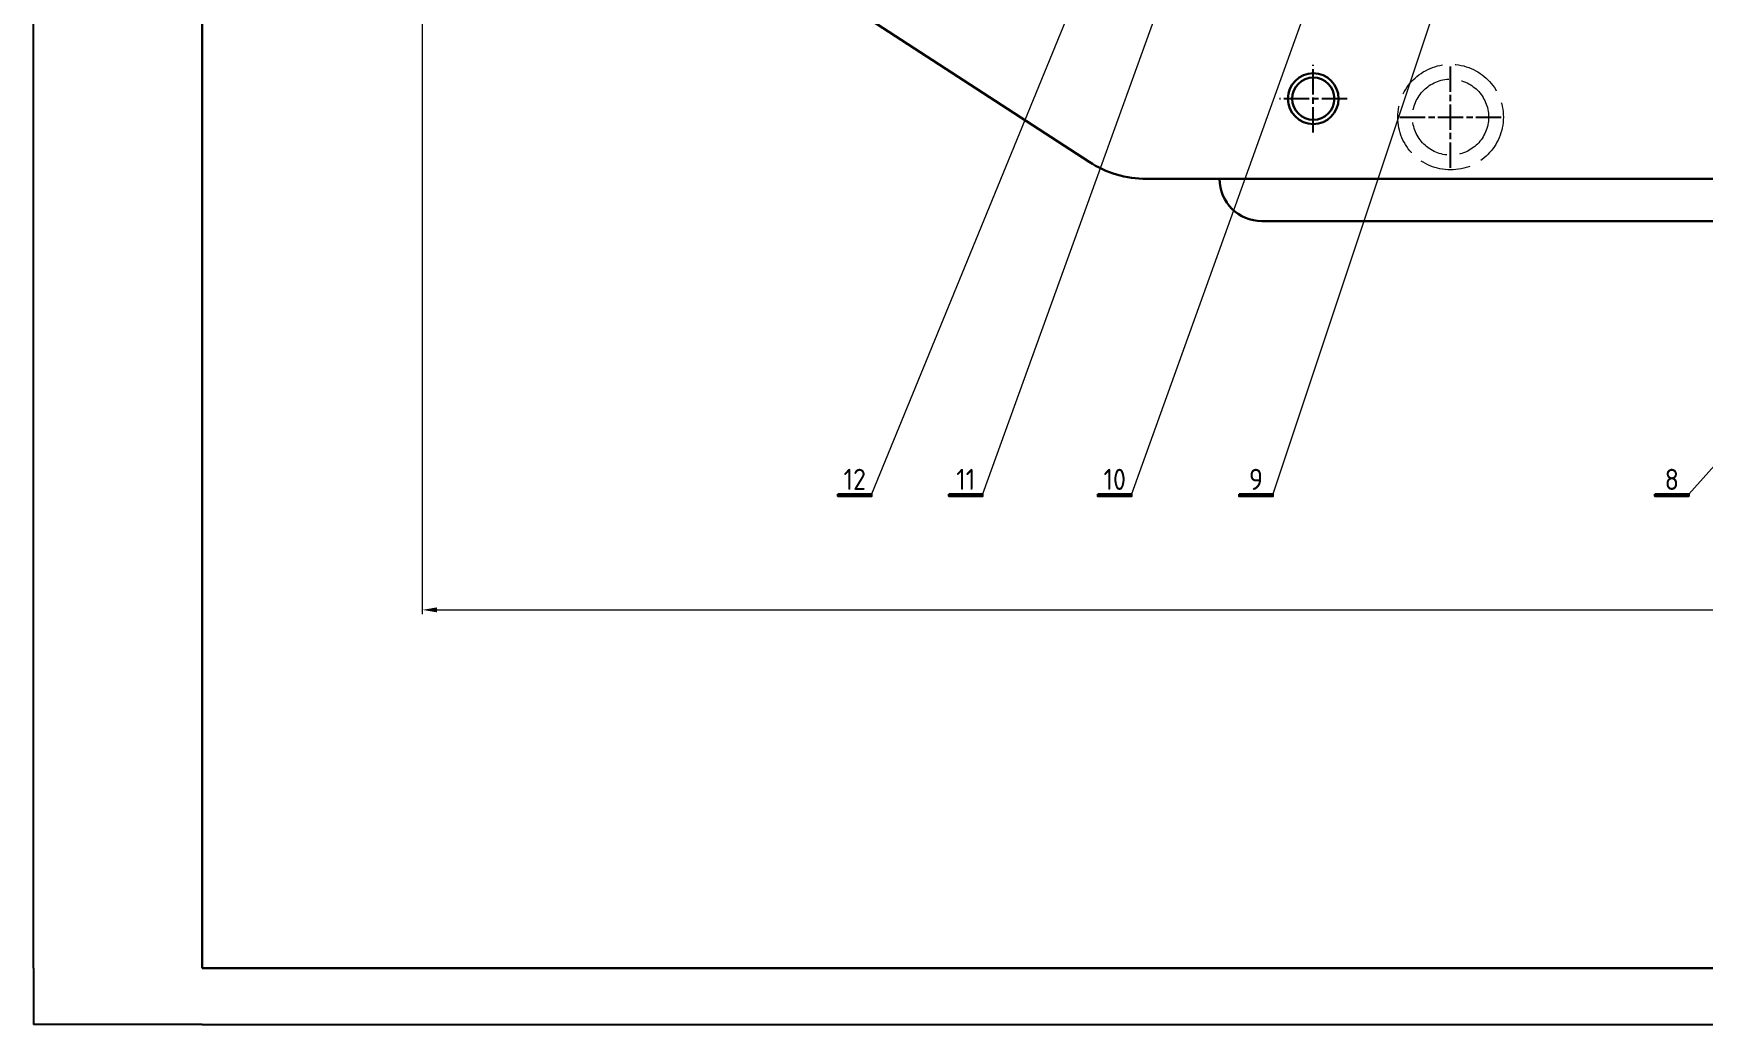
# Model space of a CAD drawing. Header units: millimetres. Extents: x 8 to 1593, y 893 to 2014.
# Drawn here: x 7.5 to 403.1, y 892.9 to 1127.5 of the extents above; entities that cross this region are included whole.
import ezdxf
from ezdxf.enums import TextEntityAlignment as Align

# ---------------------------------------------------------------- set-up
doc = ezdxf.new("R2010")
doc.units = ezdxf.units.MM
doc.header["$PDMODE"] = 3
for name, pattern in [('ACAD_ISO02W100', [15, 12, -3]), ('AM_ISO08W050', [18, 12, -1.5, 3, -1.5]), ('AM_ISO08W050x2', [9, 6, -0.75, 1.5, -0.75])]:
    doc.linetypes.add(name, pattern=pattern)
doc.layers.get('0').update_dxf_attribs({"lineweight": 30})
for name, color, linetype, lineweight in [('AM_7', 4, 'AM_ISO08W050', 25), ('Nét khuất', 6, 'ACAD_ISO02W100', 13), ('Nét mãnh', 3, 'Continuous', 13)]:
    doc.layers.add(name, color=color, linetype=linetype, lineweight=lineweight)
doc.styles.get("Standard").update_dxf_attribs({"font": 'isocp.shx'})
doc.styles.add('TCVN', font='arial.ttf')
doc.dimstyles.new('TCVN$0', dxfattribs={"dimtxt": 2.5, "dimasz": 2.5, "dimexe": 1, "dimexo": 1, "dimgap": 1, "dimtad": 1, "dimtoh": 1, "dimdec": 1, "dimdsep": 46, "dimtxsty": 'TCVN', "dimcen": 0.09, "dimclrd": 2, "dimclre": 2, "dimclrt": 3, "dimadec": 0, "dimazin": 3, "dimtfac": 1, "dimtdec": 1, "dimtmove": 0, "dimatfit": 3, "dimfxl": 1, "dimtolj": 1, "dimtzin": 0, "dimlwd": 13, "dimlwe": 13, "dimarcsym": 1})

# ---------------------------------------------------------------- blocks, each defined once
blk = doc.blocks.new('*D78')
at = {"color": 2, "lineweight": 13, "transparency": 16777216}
for p, q in [((99.64, 1224.22), (99.64, 990.05)), ((728.81, 1137.69), (728.81, 990.05)), ((103.14, 991.05), (725.31, 991.05))]:
    blk.add_line(p, q, dxfattribs=at)
at = {"color": 2, "transparency": 16777216}
for points in [[(103.14, 991.64), (103.14, 990.47), (99.64, 991.05)], [(725.31, 991.64), (725.31, 990.47), (728.81, 991.05)]]:
    blk.add_solid(points, dxfattribs=at)
at = {"layer": 'Defpoints', "color": 0, "transparency": 16777216}
for p in [(99.64, 1225.22), (728.81, 1138.69), (728.81, 991.05)]:
    blk.add_point(p, dxfattribs=at)
at = {"color": 3, "transparency": 16777216, "insert": (488.65, 993.84), "char_height": 3.5, "attachment_point": 5, "style": 'TCVN'}
blk.add_mtext('\\A1;629', dxfattribs=at)

msp = doc.modelspace()

# ---------------------------------------------------------------- hatches: boundary and pattern name
at = {"lineweight": 30, "ltscale": 15}
for points in [[(198.05, 1018.45), (206.05, 1018.45), (206.05, 1017.95), (198.05, 1017.95)], [(224.33, 1018.45), (232.33, 1018.45), (232.33, 1017.95), (224.33, 1017.95)], [(259.61, 1018.45), (267.61, 1018.45), (267.61, 1017.95), (259.61, 1017.95)], [(293.06, 1018.45), (301.06, 1018.45), (301.06, 1017.95), (293.06, 1017.95)], [(391.54, 1018.45), (399.54, 1018.45), (399.54, 1017.95), (391.54, 1017.95)]]:
    msp.add_hatch(color=5, dxfattribs=at).paths.add_polyline_path(points)

# ---------------------------------------------------------------- linework, layer by layer
for p, q in [((189.42, 1141.34), (257.55, 1097.1)), ((420.63, 1093.07), (271.16, 1093.07)), ((298.45, 1083.07), (420.63, 1083.07))]:
    msp.add_line(p, q)
for points in [[(47.54, 906.21), (47.54, 2000.88)], [(47.54, 906.21), (47.54, 2000.88)], [(47.54, 906.21), (47.54, 2000.88)], [(47.54, 906.21), (47.54, 2000.88)], [(47.54, 906.21), (1579.54, 906.21), (1579.54, 2000.88)]]:
    msp.add_lwpolyline(points)
at = {"color": 5, "lineweight": 30, "ltscale": 15}
for points in [[(198.05, 1018.45), (206.05, 1018.45), (206.05, 1017.95), (198.05, 1017.95), (198.05, 1018.45)], [(224.33, 1018.45), (232.33, 1018.45), (232.33, 1017.95), (224.33, 1017.95), (224.33, 1018.45)], [(259.61, 1018.45), (267.61, 1018.45), (267.61, 1017.95), (259.61, 1017.95), (259.61, 1018.45)], [(293.06, 1018.45), (301.06, 1018.45), (301.06, 1017.95), (293.06, 1017.95), (293.06, 1018.45)], [(391.54, 1018.45), (399.54, 1018.45), (399.54, 1017.95), (391.54, 1017.95), (391.54, 1018.45)]]:
    msp.add_lwpolyline(points, dxfattribs=at)
for radius in [6, 5]:
    msp.add_circle((310.63, 1112.07), radius)
for centre, radius, start in [((271.16, 1118.07), 25, 237.0055), ((298.45, 1093.07), 10, 180)]:
    msp.add_arc(centre, radius, start, 270)
at = {"layer": 'AM_7', "linetype": 'AM_ISO08W050x2'}
for p, q in [((310.63, 1104.07), (310.63, 1120.07)), ((343.14, 1095.7), (343.13, 1119.7)), ((318.63, 1112.07), (302.63, 1112.07)), ((331.14, 1107.7), (355.14, 1107.71))]:
    msp.add_line(p, q, dxfattribs=at)
at = {"layer": 'Defpoints'}
for p in [(7.54, 906.21), (47.54, 892.88)]:
    msp.add_line(p, (7.54, 892.88), dxfattribs=at)
for points in [[(7.54, 906.21), (7.54, 2000.88)], [(47.54, 892.88), (1592.88, 892.88), (1592.88, 2000.88)]]:
    msp.add_lwpolyline(points, dxfattribs=at)
at = {"layer": 'Nét khuất'}
for radius in [12.5, 9]:
    msp.add_circle((343.14, 1107.7), radius, dxfattribs=at)
at = {"layer": 'Nét mãnh'}
for points in [[(384.1, 1267.66), (301.06, 1018.45)], [(283.84, 1208.29), (206.05, 1018.45)], [(300.14, 1206.21), (232.33, 1018.45)], [(333.97, 1203.11), (267.61, 1018.45)], [(461.9, 1088.03), (399.54, 1018.45)]]:
    msp.add_lwpolyline(points, dxfattribs=at)

# ---------------------------------------------------------------- texts
at = {"color": 5, "lineweight": 30, "ltscale": 15}
for s, p in [('12', (202.05, 1021.95)), ('11', (228.33, 1021.95)), ('10', (263.61, 1021.95)), ('9', (297.06, 1021.95)), ('8', (395.54, 1021.95))]:
    msp.add_text(s, height=5, dxfattribs=at).set_placement(p, align=Align.MIDDLE)

# ---------------------------------------------------------------- dimensions: what is measured, and where the dimension line sits
dim = msp.add_linear_dim(base=(728.81, 991.05), p1=(99.64, 1225.22), p2=(728.81, 1138.69), dimstyle='TCVN$0', override={"dimtxt": 3.5, "dimasz": 3.5, "dimdec": 0})
dim.commit()
dim.dimension.update_dxf_attribs({"geometry": '*D78', "text_midpoint": (488.65, 991.05), "dimtype": 160})

doc.saveas('drawing.dxf')
